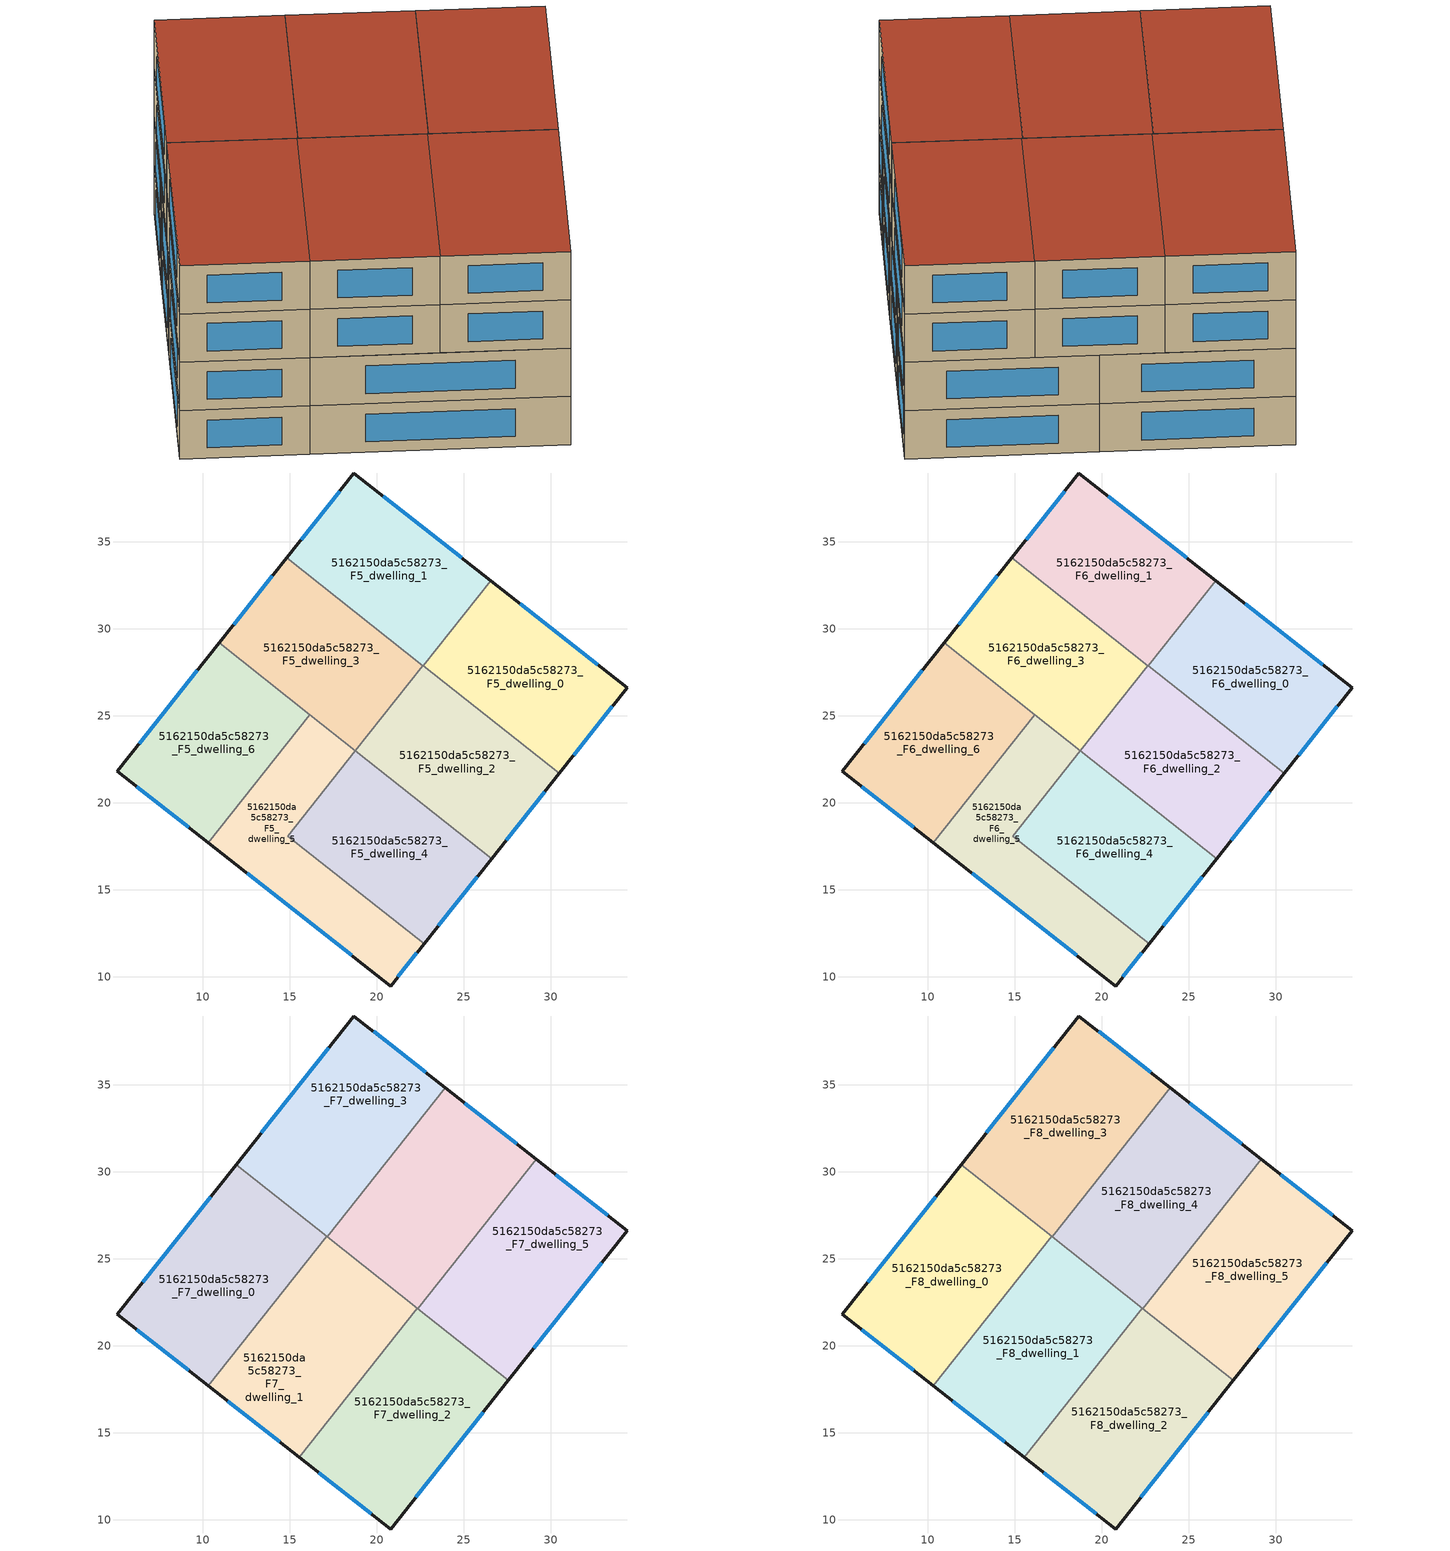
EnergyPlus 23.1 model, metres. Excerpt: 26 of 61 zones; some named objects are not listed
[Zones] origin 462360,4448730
5162150da5c58273_F5_dwelling_0
 floor to 5162150da5c58273_F4_dwelling_0 (EU_floor_Construction): 34.4,26.61 30.49,21.68 22.69,27.86 26.57,32.76 z15
 wall outside (EU_wall_Construction): 30.49,21.68 34.4,26.61 26.57,32.76 z15:18
 wall to 5162150da5c58273_F5_dwelling_1 (EU_wall_Construction): 26.57,32.76 22.69,27.86 z15:18
 wall to 5162150da5c58273_F5_dwelling_2 (EU_wall_Construction): 22.69,27.86 30.49,21.68 z15:18
 window (EU_Window_Construction): 32.72,27.93 28.25,31.45 / 31.33,22.74 33.56,25.55 z15.64:17.36
5162150da5c58273_F5_dwelling_1
 floor to 5162150da5c58273_F4_dwelling_1 (EU_floor_Construction): 26.57,32.76 22.69,27.86 14.84,34.08 18.7,38.95 z15
 wall outside (EU_wall_Construction): 26.57,32.76 18.7,38.95 14.84,34.08 z15:18
 wall to 5162150da5c58273_F5_dwelling_3 (EU_wall_Construction): 14.84,34.08 22.67,27.88 z15:18
 wall to 5162150da5c58273_F5_dwelling_2 (EU_wall_Construction): 22.66,27.88 22.69,27.86 z15:18
 window (EU_Window_Construction): 24.89,34.09 20.39,37.63 / 17.87,37.91 15.67,35.13 z15.64:17.36
5162150da5c58273_F5_dwelling_2
 floor to 5162150da5c58273_F4_dwelling_2 (EU_floor_Construction): 30.49,21.68 26.61,16.78 18.78,22.98 22.66,27.88 z15
 wall outside (EU_wall_Construction): 26.61,16.78 30.49,21.68 z15:18
 wall to 5162150da5c58273_F5_dwelling_3 (EU_wall_Construction): 22.66,27.88 18.78,22.98 z15:18
 wall to 5162150da5c58273_F5_dwelling_4 (EU_wall_Construction): 18.78,22.98 26.61,16.78 z15:18
 window (EU_Window_Construction): 27.44,17.83 29.66,20.63 z15.64:17.36
5162150da5c58273_F5_dwelling_3
 floor to 5162150da5c58273_F4_dwelling_3 (EU_floor_Construction): 22.66,27.88 18.78,22.98 10.96,29.18 14.84,34.08 z15
 wall outside (EU_wall_Construction): 14.84,34.08 10.96,29.18 z15:18
 wall to 5162150da5c58273_F5_dwelling_6 (EU_wall_Construction): 10.96,29.18 16.16,25.06 z15:18
 wall to 5162150da5c58273_F5_dwelling_5 (EU_wall_Construction): 16.16,25.06 18.78,22.98 z15:18
 window (EU_Window_Construction): 14.01,33.03 11.79,30.23 z15.64:17.36
5162150da5c58273_F5_dwelling_4
 floor to 5162150da5c58273_F4_dwelling_4 (EU_floor_Construction): 26.61,16.78 22.73,11.88 14.9,18.08 18.78,22.98 z15
 wall outside (EU_wall_Construction): 22.73,11.88 26.61,16.78 z15:18
 wall to 5162150da5c58273_F5_dwelling_5 (EU_wall_Construction): 18.78,22.98 14.9,18.08 22.73,11.88 z15:18
 window (EU_Window_Construction): 23.56,12.93 25.78,15.73 z15.64:17.36
5162150da5c58273_F5_dwelling_5
 floor to 5162150da5c58273_F4_dwelling_5 (EU_floor_Construction): 18.78,22.98 14.9,18.08 22.73,11.88 20.81,9.46 10.33,17.7 16.16,25.06 z15
 wall outside (EU_wall_Construction): 10.33,17.7 20.81,9.46 22.73,11.88 z15:18
 wall to 5162150da5c58273_F5_dwelling_6 (EU_wall_Construction): 16.16,25.06 10.33,17.7 z15:18
 window (EU_Window_Construction): 21.22,9.98 22.32,11.36 / 12.57,15.94 18.56,11.23 z15.64:17.36
5162150da5c58273_F5_dwelling_6
 floor to 5162150da5c58273_F4_dwelling_6 (EU_floor_Construction): 16.16,25.06 10.33,17.7 5.11,21.8 10.96,29.18 z15
 wall outside (EU_wall_Construction): 10.96,29.18 5.11,21.8 10.33,17.7 z15:18
 window (EU_Window_Construction): 6.22,20.93 9.21,18.58 / 9.7,27.6 6.36,23.39 z15.64:17.36
5162150da5c58273_F6_dwelling_0
 floor to 5162150da5c58273_F5_dwelling_0 (EU_floor_Construction): 34.4,26.61 30.49,21.68 22.69,27.86 26.57,32.76 z18
 wall outside (EU_wall_Construction): 30.49,21.68 34.4,26.61 26.57,32.76 z18:21
 wall to 5162150da5c58273_F6_dwelling_1 (EU_wall_Construction): 26.57,32.76 22.69,27.86 z18:21
 wall to 5162150da5c58273_F6_dwelling_2 (EU_wall_Construction): 22.69,27.86 30.49,21.68 z18:21
 window (EU_Window_Construction): 32.72,27.93 28.25,31.45 / 31.33,22.74 33.56,25.55 z18.64:20.36
5162150da5c58273_F6_dwelling_1
 floor to 5162150da5c58273_F5_dwelling_1 (EU_floor_Construction): 26.57,32.76 22.69,27.86 14.84,34.08 18.7,38.95 z18
 wall outside (EU_wall_Construction): 26.57,32.76 18.7,38.95 14.84,34.08 z18:21
 wall to 5162150da5c58273_F6_dwelling_3 (EU_wall_Construction): 14.84,34.08 22.67,27.88 z18:21
 wall to 5162150da5c58273_F6_dwelling_2 (EU_wall_Construction): 22.66,27.88 22.69,27.86 z18:21
 window (EU_Window_Construction): 24.89,34.09 20.39,37.63 / 17.87,37.91 15.67,35.13 z18.64:20.36
5162150da5c58273_F6_dwelling_2
 floor to 5162150da5c58273_F5_dwelling_2 (EU_floor_Construction): 30.49,21.68 26.61,16.78 18.78,22.98 22.66,27.88 z18
 wall outside (EU_wall_Construction): 26.61,16.78 30.49,21.68 z18:21
 wall to 5162150da5c58273_F6_dwelling_3 (EU_wall_Construction): 22.66,27.88 18.78,22.98 z18:21
 wall to 5162150da5c58273_F6_dwelling_4 (EU_wall_Construction): 18.78,22.98 26.61,16.78 z18:21
 window (EU_Window_Construction): 27.44,17.83 29.66,20.63 z18.64:20.36
5162150da5c58273_F6_dwelling_3
 floor to 5162150da5c58273_F5_dwelling_3 (EU_floor_Construction): 22.66,27.88 18.78,22.98 10.96,29.18 14.84,34.08 z18
 wall outside (EU_wall_Construction): 14.84,34.08 10.96,29.18 z18:21
 wall to 5162150da5c58273_F6_dwelling_6 (EU_wall_Construction): 10.96,29.18 16.16,25.06 z18:21
 wall to 5162150da5c58273_F6_dwelling_5 (EU_wall_Construction): 16.16,25.06 18.78,22.98 z18:21
 window (EU_Window_Construction): 14.01,33.03 11.79,30.23 z18.64:20.36
5162150da5c58273_F6_dwelling_4
 floor to 5162150da5c58273_F5_dwelling_4 (EU_floor_Construction): 26.61,16.78 22.73,11.88 14.9,18.08 18.78,22.98 z18
 wall outside (EU_wall_Construction): 22.73,11.88 26.61,16.78 z18:21
 wall to 5162150da5c58273_F6_dwelling_5 (EU_wall_Construction): 18.78,22.98 14.9,18.08 22.73,11.88 z18:21
 window (EU_Window_Construction): 23.56,12.93 25.78,15.73 z18.64:20.36
5162150da5c58273_F6_dwelling_5
 floor to 5162150da5c58273_F5_dwelling_5 (EU_floor_Construction): 18.78,22.98 14.9,18.08 22.73,11.88 20.81,9.46 10.33,17.7 16.16,25.06 z18
 wall outside (EU_wall_Construction): 10.33,17.7 20.81,9.46 22.73,11.88 z18:21
 wall to 5162150da5c58273_F6_dwelling_6 (EU_wall_Construction): 16.16,25.06 10.33,17.7 z18:21
 window (EU_Window_Construction): 21.22,9.98 22.32,11.36 / 12.57,15.94 18.56,11.23 z18.64:20.36
5162150da5c58273_F6_dwelling_6
 floor to 5162150da5c58273_F5_dwelling_6 (EU_floor_Construction): 16.16,25.06 10.33,17.7 5.11,21.8 10.96,29.18 z18
 wall outside (EU_wall_Construction): 10.96,29.18 5.11,21.8 10.33,17.7 z18:21
 window (EU_Window_Construction): 6.22,20.93 9.21,18.58 / 9.7,27.6 6.36,23.39 z18.64:20.36
 ceiling adiabatic (EU_roof_Construction): 10.33,17.7 16.16,25.06 10.96,29.18 5.11,21.8 z21
5162150da5c58273_F7_dwelling_0
 floor to 5162150da5c58273_F6_dwelling_3 (EU_floor_Construction): 17.13,26.28 16.16,25.06 10.96,29.18 11.93,30.41 z21
 floor adiabatic (EU_floor_Construction): 16.16,25.06 10.33,17.7 5.11,21.8 10.96,29.18 z21
 wall outside (EU_wall_Construction): 11.93,30.41 5.11,21.8 10.33,17.7 z21:24
 wall to 5162150da5c58273_F7_dwelling_1 (EU_wall_Construction): 10.33,17.7 17.13,26.28 z21:24
 wall to 5162150da5c58273_F7_dwelling_3 (EU_wall_Construction): 17.13,26.28 11.93,30.41 z21:24
 window (EU_Window_Construction): 10.47,28.57 6.57,23.65 / 6.22,20.93 9.21,18.58 z21.64:23.36
5162150da5c58273_F7_dwelling_1
 floor to 5162150da5c58273_F6_dwelling_5 (EU_floor_Construction): 18.78,22.98 14.9,18.08 17.5,16.03 15.56,13.59 10.33,17.7 16.16,25.06 z21
 floor to 5162150da5c58273_F6_dwelling_4 (EU_floor_Construction): 21.38,20.93 17.5,16.03 14.9,18.08 18.78,22.98 z21
 floor to 5162150da5c58273_F6_dwelling_3 (EU_floor_Construction): 19.75,24.21 18.78,22.98 16.16,25.06 17.13,26.28 17.16,26.26 z21
 floor to 5162150da5c58273_F6_dwelling_2 (EU_floor_Construction): 22.35,22.15 21.38,20.93 18.78,22.98 19.75,24.21 z21
 wall outside (EU_wall_Construction): 10.33,17.7 15.56,13.59 z21:24
 wall to 5162150da5c58273_F7_dwelling_2 (EU_wall_Construction): 15.56,13.59 22.35,22.15 z21:24
 wall to 5162150da5c58273_F7_dwelling_4 (EU_wall_Construction): 22.35,22.15 17.16,26.26 z21:24
 wall to 5162150da5c58273_F7_dwelling_3 (EU_wall_Construction): 17.16,26.26 17.13,26.28 z21:24
 window (EU_Window_Construction): 11.45,16.82 14.44,14.47 z21.64:23.36
5162150da5c58273_F7_dwelling_2
 floor to 5162150da5c58273_F6_dwelling_4 (EU_floor_Construction): 26.61,16.78 22.73,11.88 17.5,16.03 21.38,20.93 z21
 floor to 5162150da5c58273_F6_dwelling_5 (EU_floor_Construction): 22.73,11.88 20.81,9.46 15.56,13.59 17.5,16.03 z21
 floor to 5162150da5c58273_F6_dwelling_2 (EU_floor_Construction): 27.58,18.01 26.61,16.78 21.38,20.93 22.35,22.15 z21
 wall outside (EU_wall_Construction): 15.56,13.59 20.81,9.46 27.58,18.01 z21:24
 wall to 5162150da5c58273_F7_dwelling_5 (EU_wall_Construction): 27.58,18.01 22.37,22.13 z21:24
 wall to 5162150da5c58273_F7_dwelling_4 (EU_wall_Construction): 22.37,22.13 22.35,22.15 z21:24
 window (EU_Window_Construction): 22.26,11.29 26.13,16.18 / 16.69,12.7 19.69,10.35 z21.64:23.36
5162150da5c58273_F7_dwelling_3
 floor to 5162150da5c58273_F6_dwelling_1 (EU_floor_Construction): 23.94,34.83 20.07,29.94 14.84,34.08 18.7,38.95 z21
 floor to 5162150da5c58273_F6_dwelling_3 (EU_floor_Construction): 20.07,29.94 17.16,26.26 11.93,30.41 14.84,34.08 z21
 wall outside (EU_wall_Construction): 23.94,34.83 18.7,38.95 11.93,30.41 z21:24
 wall to 5162150da5c58273_F7_dwelling_4 (EU_wall_Construction): 17.16,26.26 23.94,34.83 z21:24
 window (EU_Window_Construction): 17.25,37.12 13.38,32.24 / 22.82,35.71 19.82,38.07 z21.64:23.36
5162150da5c58273_F7_dwelling_4
 floor to 5162150da5c58273_F6_dwelling_2 (EU_floor_Construction): 25.29,25.81 22.37,22.13 19.75,24.21 22.66,27.88 z21
 floor to 5162150da5c58273_F6_dwelling_0 (EU_floor_Construction): 29.18,30.71 25.29,25.81 22.69,27.86 26.57,32.76 z21
 floor to 5162150da5c58273_F6_dwelling_1 (EU_floor_Construction): 26.57,32.76 22.69,27.86 20.07,29.94 23.94,34.83 z21
 floor to 5162150da5c58273_F6_dwelling_3 (EU_floor_Construction): 22.66,27.88 19.75,24.21 17.16,26.26 20.07,29.94 z21
 wall outside (EU_wall_Construction): 29.18,30.71 23.94,34.83 z21:24
 wall to 5162150da5c58273_F7_dwelling_5 (EU_wall_Construction): 22.37,22.13 29.18,30.71 z21:24
 window (EU_Window_Construction): 28.06,31.6 25.06,33.95 z21.64:23.36
5162150da5c58273_F7_dwelling_5
 floor to 5162150da5c58273_F6_dwelling_0 (EU_floor_Construction): 34.4,26.61 30.49,21.68 25.29,25.81 29.18,30.71 z21
 floor to 5162150da5c58273_F6_dwelling_2 (EU_floor_Construction): 30.49,21.68 27.58,18.01 22.37,22.13 25.29,25.81 z21
 wall outside (EU_wall_Construction): 27.58,18.01 34.4,26.61 29.18,30.71 z21:24
 window (EU_Window_Construction): 33.28,27.49 30.29,29.84 / 29.04,19.85 32.94,24.77 z21.64:23.36
5162150da5c58273_F8_dwelling_0
 floor to 5162150da5c58273_F7_dwelling_0 (EU_floor_Construction): 17.13,26.28 10.33,17.7 5.11,21.8 11.93,30.41 z24
 wall outside (EU_wall_Construction): 11.93,30.41 5.11,21.8 10.33,17.7 z24:27
 wall to 5162150da5c58273_F8_dwelling_1 (EU_wall_Construction): 10.33,17.7 17.13,26.28 z24:27
 wall to 5162150da5c58273_F8_dwelling_3 (EU_wall_Construction): 17.13,26.28 11.93,30.41 z24:27
 window (EU_Window_Construction): 10.47,28.57 6.57,23.65 / 6.22,20.93 9.21,18.58 z24.64:26.36
 roof outside (EU_roof_Construction): 10.33,17.7 17.13,26.28 11.93,30.41 5.11,21.8 z27
5162150da5c58273_F8_dwelling_1
 floor to 5162150da5c58273_F7_dwelling_1 (EU_floor_Construction): 22.35,22.15 15.56,13.59 10.33,17.7 17.13,26.28 z24
 wall outside (EU_wall_Construction): 10.33,17.7 15.56,13.59 z24:27
 wall to 5162150da5c58273_F8_dwelling_2 (EU_wall_Construction): 15.56,13.59 22.35,22.15 z24:27
 wall to 5162150da5c58273_F8_dwelling_4 (EU_wall_Construction): 22.35,22.15 17.16,26.26 z24:27
 wall to 5162150da5c58273_F8_dwelling_3 (EU_wall_Construction): 17.16,26.26 17.13,26.28 z24:27
 window (EU_Window_Construction): 11.45,16.82 14.44,14.47 z24.64:26.36
 roof outside (EU_roof_Construction): 15.56,13.59 22.35,22.15 17.13,26.28 10.33,17.7 z27
5162150da5c58273_F8_dwelling_2
 floor to 5162150da5c58273_F7_dwelling_2 (EU_floor_Construction): 27.58,18.01 20.81,9.46 15.56,13.59 22.35,22.15 z24
 wall outside (EU_wall_Construction): 15.56,13.59 20.81,9.46 27.58,18.01 z24:27
 wall to 5162150da5c58273_F8_dwelling_5 (EU_wall_Construction): 27.58,18.01 22.37,22.13 z24:27
 wall to 5162150da5c58273_F8_dwelling_4 (EU_wall_Construction): 22.37,22.13 22.35,22.15 z24:27
 window (EU_Window_Construction): 22.26,11.29 26.13,16.18 / 16.69,12.7 19.69,10.35 z24.64:26.36
 roof outside (EU_roof_Construction): 20.81,9.46 27.58,18.01 22.35,22.15 15.56,13.59 z27
5162150da5c58273_F8_dwelling_3
 floor to 5162150da5c58273_F7_dwelling_3 (EU_floor_Construction): 23.94,34.83 17.16,26.26 11.93,30.41 18.7,38.95 z24
 wall outside (EU_wall_Construction): 23.94,34.83 18.7,38.95 11.93,30.41 z24:27
 wall to 5162150da5c58273_F8_dwelling_4 (EU_wall_Construction): 17.16,26.26 23.94,34.83 z24:27
 window (EU_Window_Construction): 17.25,37.12 13.38,32.24 / 22.82,35.71 19.82,38.07 z24.64:26.36
 roof outside (EU_roof_Construction): 17.16,26.26 23.94,34.83 18.7,38.95 11.93,30.41 z27
5162150da5c58273_F8_dwelling_4
 floor to 5162150da5c58273_F7_dwelling_4 (EU_floor_Construction): 29.18,30.71 22.37,22.13 17.16,26.26 23.94,34.83 z24
 wall outside (EU_wall_Construction): 29.18,30.71 23.94,34.83 z24:27
 wall to 5162150da5c58273_F8_dwelling_5 (EU_wall_Construction): 22.37,22.13 29.18,30.71 z24:27
 window (EU_Window_Construction): 28.06,31.6 25.06,33.95 z24.64:26.36
 roof outside (EU_roof_Construction): 22.37,22.13 29.18,30.71 23.94,34.83 17.16,26.26 z27
5162150da5c58273_F8_dwelling_5
 floor to 5162150da5c58273_F7_dwelling_5 (EU_floor_Construction): 34.4,26.61 27.58,18.01 22.37,22.13 29.18,30.71 z24
 wall outside (EU_wall_Construction): 27.58,18.01 34.4,26.61 29.18,30.71 z24:27
 window (EU_Window_Construction): 33.28,27.49 30.29,29.84 / 29.04,19.85 32.94,24.77 z24.64:26.36
 roof outside (EU_roof_Construction): 27.58,18.01 34.4,26.61 29.18,30.71 22.37,22.13 z27
[Building]
EU S2 Campaign: North Axis=0; Terrain=City; Solar Distribution=FullExterior
[Site:Location]
Yerevan-Zvartnots.Intl.AP: Latitude=40.15; Longitude=44.383; Time Zone=4; Elevation=854
[SizingPeriod:WeatherFileDays]
AnnualSizingPeriod: Begin Month=1; Begin Day of Month=1; End Month=12; End Day of Month=31; Day of Week for Start Day=Monday; Use Weather File Daylight Saving Period=No; Use Weather File Rain and Snow Indicators=No
[MATERIAL]
EU_InternalMass_Material: Roughness=MediumRough; Thickness=0.1; Conductivity=1; Density=1800; Specific Heat=900; Thermal Absorptance=0.9; Solar Absorptance=0.7; Visible Absorptance=0.7
[MATERIAL:NOMASS] Roughness=MediumRough; Thermal Absorptance=0.9; Solar Absorptance=0.7; Visible Absorptance=0.7
Name | Thermal Resistance
EU_wall_NoMass | 1.05043
EU_roof_NoMass | 1.45357
EU_floor_NoMass | 0.478065
[WINDOWMATERIAL:SIMPLEGLAZINGSYSTEM]
EU_Window_SimpleGlazing: UFactor=2.5566; Solar Heat Gain Coefficient=0.75; Visible Transmittance=0.75
[CONSTRUCTION]
EU_wall_Construction: EU_wall_NoMass
EU_roof_Construction: EU_roof_NoMass
EU_floor_Construction: EU_floor_NoMass
EU_Window_Construction: EU_Window_SimpleGlazing
EU_InternalMass_Construction: EU_InternalMass_Material
[ZONE] Type=1; Multiplier=1; Ceiling Height=autocalculate; Floor Area=autocalculate; Part of Total Floor Area=Yes
Name | Volume
5162150da5c58273_F5_dwelling_0; 5162150da5c58273_F6_dwelling_0 | 187.274
5162150da5c58273_F7_dwelling_0; 5162150da5c58273_F8_dwelling_0 | 218.491
5162150da5c58273_F5_dwelling_1; 5162150da5c58273_F6_dwelling_1; 5162150da5c58273_F5_dwelling_6; 5162150da5c58273_F6_dwelling_6 | 187.277
5162150da5c58273_F7_dwelling_1; 5162150da5c58273_F8_dwelling_1 | 218.479
5162150da5c58273_F5_dwelling_2; 5162150da5c58273_F6_dwelling_2 | 187.259
5162150da5c58273_F7_dwelling_2; 5162150da5c58273_F8_dwelling_2 | 218.485
5162150da5c58273_F5_dwelling_3; 5162150da5c58273_F6_dwelling_3 | 187.254
5162150da5c58273_F7_dwelling_3; 5162150da5c58273_F8_dwelling_3 | 218.497
5162150da5c58273_F5_dwelling_4; 5162150da5c58273_F6_dwelling_4 | 187.302
5162150da5c58273_F7_dwelling_4; 5162150da5c58273_F8_dwelling_4 | 218.499
5162150da5c58273_F5_dwelling_5; 5162150da5c58273_F6_dwelling_5 | 187.264
5162150da5c58273_F7_dwelling_5; 5162150da5c58273_F8_dwelling_5 | 218.469
[INTERNALMASS] Construction=EU_InternalMass_Construction
Name | Zone or ZoneList | Surface Area
5162150da5c58273_F5_dwelling_0_EU_InternalMass | 5162150da5c58273_F5_dwelling_0 | 62.4258
5162150da5c58273_F5_dwelling_1_EU_InternalMass | 5162150da5c58273_F5_dwelling_1 | 62.4258
5162150da5c58273_F5_dwelling_2_EU_InternalMass | 5162150da5c58273_F5_dwelling_2 | 62.4197
5162150da5c58273_F5_dwelling_3_EU_InternalMass | 5162150da5c58273_F5_dwelling_3 | 62.4218
5162150da5c58273_F5_dwelling_4_EU_InternalMass | 5162150da5c58273_F5_dwelling_4 | 62.434
5162150da5c58273_F5_dwelling_5_EU_InternalMass | 5162150da5c58273_F5_dwelling_5 | 62.4213
5162150da5c58273_F5_dwelling_6_EU_InternalMass | 5162150da5c58273_F5_dwelling_6 | 62.425
5162150da5c58273_F6_dwelling_0_EU_InternalMass | 5162150da5c58273_F6_dwelling_0 | 62.4258
5162150da5c58273_F6_dwelling_1_EU_InternalMass | 5162150da5c58273_F6_dwelling_1 | 62.4258
5162150da5c58273_F6_dwelling_2_EU_InternalMass | 5162150da5c58273_F6_dwelling_2 | 62.4197
5162150da5c58273_F6_dwelling_3_EU_InternalMass | 5162150da5c58273_F6_dwelling_3 | 62.4218
5162150da5c58273_F6_dwelling_4_EU_InternalMass | 5162150da5c58273_F6_dwelling_4 | 62.434
5162150da5c58273_F6_dwelling_5_EU_InternalMass | 5162150da5c58273_F6_dwelling_5 | 62.4213
5162150da5c58273_F6_dwelling_6_EU_InternalMass | 5162150da5c58273_F6_dwelling_6 | 62.425
5162150da5c58273_F7_dwelling_0_EU_InternalMass | 5162150da5c58273_F7_dwelling_0 | 72.8304
5162150da5c58273_F7_dwelling_1_EU_InternalMass | 5162150da5c58273_F7_dwelling_1 | 72.8262
5162150da5c58273_F7_dwelling_2_EU_InternalMass | 5162150da5c58273_F7_dwelling_2 | 72.8283
5162150da5c58273_F7_dwelling_3_EU_InternalMass | 5162150da5c58273_F7_dwelling_3 | 72.8322
5162150da5c58273_F7_dwelling_4_EU_InternalMass | 5162150da5c58273_F7_dwelling_4 | 72.833
5162150da5c58273_F7_dwelling_5_EU_InternalMass | 5162150da5c58273_F7_dwelling_5 | 72.8229
5162150da5c58273_F8_dwelling_0_EU_InternalMass | 5162150da5c58273_F8_dwelling_0 | 72.8304
5162150da5c58273_F8_dwelling_1_EU_InternalMass | 5162150da5c58273_F8_dwelling_1 | 72.8262
5162150da5c58273_F8_dwelling_2_EU_InternalMass | 5162150da5c58273_F8_dwelling_2 | 72.8283
5162150da5c58273_F8_dwelling_3_EU_InternalMass | 5162150da5c58273_F8_dwelling_3 | 72.8322
5162150da5c58273_F8_dwelling_4_EU_InternalMass | 5162150da5c58273_F8_dwelling_4 | 72.833
5162150da5c58273_F8_dwelling_5_EU_InternalMass | 5162150da5c58273_F8_dwelling_5 | 72.8229
[OTHEREQUIPMENT] Fuel Type=Electricity; Design Level Calculation Method=Watts/Area; Power per Zone Floor Area=1; Fraction Latent=0; Fraction Radiant=0; Fraction Lost=0; Carbon Dioxide Generation Rate=0; EndUse Subcategory=EU_Step8_InternalGains
Name | Zone or ZoneList or Space or SpaceList | Schedule
EU_Step8_InternalGain_5162150da5c58273_F5_dwelling_0_f000 | 5162150da5c58273_F5_dwelling_0 | EU_Step8_GainSchedule_5162150da5c58273_F5_dwelling_0_f000
EU_Step8_InternalGain_5162150da5c58273_F5_dwelling_1_f000 | 5162150da5c58273_F5_dwelling_1 | EU_Step8_GainSchedule_5162150da5c58273_F5_dwelling_1_f000
EU_Step8_InternalGain_5162150da5c58273_F5_dwelling_2_f000 | 5162150da5c58273_F5_dwelling_2 | EU_Step8_GainSchedule_5162150da5c58273_F5_dwelling_2_f000
EU_Step8_InternalGain_5162150da5c58273_F5_dwelling_3_f000 | 5162150da5c58273_F5_dwelling_3 | EU_Step8_GainSchedule_5162150da5c58273_F5_dwelling_3_f000
EU_Step8_InternalGain_5162150da5c58273_F5_dwelling_4_f000 | 5162150da5c58273_F5_dwelling_4 | EU_Step8_GainSchedule_5162150da5c58273_F5_dwelling_4_f000
EU_Step8_InternalGain_5162150da5c58273_F5_dwelling_5_f000 | 5162150da5c58273_F5_dwelling_5 | EU_Step8_GainSchedule_5162150da5c58273_F5_dwelling_5_f000
EU_Step8_InternalGain_5162150da5c58273_F5_dwelling_6_f000 | 5162150da5c58273_F5_dwelling_6 | EU_Step8_GainSchedule_5162150da5c58273_F5_dwelling_6_f000
EU_Step8_InternalGain_5162150da5c58273_F6_dwelling_0_f000 | 5162150da5c58273_F6_dwelling_0 | EU_Step8_GainSchedule_5162150da5c58273_F6_dwelling_0_f000
EU_Step8_InternalGain_5162150da5c58273_F6_dwelling_1_f000 | 5162150da5c58273_F6_dwelling_1 | EU_Step8_GainSchedule_5162150da5c58273_F6_dwelling_1_f000
EU_Step8_InternalGain_5162150da5c58273_F6_dwelling_2_f000 | 5162150da5c58273_F6_dwelling_2 | EU_Step8_GainSchedule_5162150da5c58273_F6_dwelling_2_f000
EU_Step8_InternalGain_5162150da5c58273_F6_dwelling_3_f000 | 5162150da5c58273_F6_dwelling_3 | EU_Step8_GainSchedule_5162150da5c58273_F6_dwelling_3_f000
EU_Step8_InternalGain_5162150da5c58273_F6_dwelling_4_f000 | 5162150da5c58273_F6_dwelling_4 | EU_Step8_GainSchedule_5162150da5c58273_F6_dwelling_4_f000
EU_Step8_InternalGain_5162150da5c58273_F6_dwelling_5_f000 | 5162150da5c58273_F6_dwelling_5 | EU_Step8_GainSchedule_5162150da5c58273_F6_dwelling_5_f000
EU_Step8_InternalGain_5162150da5c58273_F6_dwelling_6_f000 | 5162150da5c58273_F6_dwelling_6 | EU_Step8_GainSchedule_5162150da5c58273_F6_dwelling_6_f000
EU_Step8_InternalGain_5162150da5c58273_F7_dwelling_0_f000 | 5162150da5c58273_F7_dwelling_0 | EU_Step8_GainSchedule_5162150da5c58273_F7_dwelling_0_f000
EU_Step8_InternalGain_5162150da5c58273_F7_dwelling_1_f000 | 5162150da5c58273_F7_dwelling_1 | EU_Step8_GainSchedule_5162150da5c58273_F7_dwelling_1_f000
EU_Step8_InternalGain_5162150da5c58273_F7_dwelling_2_f000 | 5162150da5c58273_F7_dwelling_2 | EU_Step8_GainSchedule_5162150da5c58273_F7_dwelling_2_f000
EU_Step8_InternalGain_5162150da5c58273_F7_dwelling_3_f000 | 5162150da5c58273_F7_dwelling_3 | EU_Step8_GainSchedule_5162150da5c58273_F7_dwelling_3_f000
EU_Step8_InternalGain_5162150da5c58273_F7_dwelling_4_f000 | 5162150da5c58273_F7_dwelling_4 | EU_Step8_GainSchedule_5162150da5c58273_F7_dwelling_4_f000
EU_Step8_InternalGain_5162150da5c58273_F7_dwelling_5_f000 | 5162150da5c58273_F7_dwelling_5 | EU_Step8_GainSchedule_5162150da5c58273_F7_dwelling_5_f000
EU_Step8_InternalGain_5162150da5c58273_F8_dwelling_0_f000 | 5162150da5c58273_F8_dwelling_0 | EU_Step8_GainSchedule_5162150da5c58273_F8_dwelling_0_f000
EU_Step8_InternalGain_5162150da5c58273_F8_dwelling_1_f000 | 5162150da5c58273_F8_dwelling_1 | EU_Step8_GainSchedule_5162150da5c58273_F8_dwelling_1_f000
EU_Step8_InternalGain_5162150da5c58273_F8_dwelling_2_f000 | 5162150da5c58273_F8_dwelling_2 | EU_Step8_GainSchedule_5162150da5c58273_F8_dwelling_2_f000
EU_Step8_InternalGain_5162150da5c58273_F8_dwelling_3_f000 | 5162150da5c58273_F8_dwelling_3 | EU_Step8_GainSchedule_5162150da5c58273_F8_dwelling_3_f000
EU_Step8_InternalGain_5162150da5c58273_F8_dwelling_4_f000 | 5162150da5c58273_F8_dwelling_4 | EU_Step8_GainSchedule_5162150da5c58273_F8_dwelling_4_f000
EU_Step8_InternalGain_5162150da5c58273_F8_dwelling_5_f000 | 5162150da5c58273_F8_dwelling_5 | EU_Step8_GainSchedule_5162150da5c58273_F8_dwelling_5_f000
[ZONEVENTILATION:DESIGNFLOWRATE] Schedule=EU_AlwaysOn; Design Flow Rate Calculation Method=AirChanges/Hour; Air Changes per Hour=0.557805; Ventilation Type=Natural; Fan Pressure Rise=0; Fan Total Efficiency=1; Constant Term Coefficient=1; Temperature Term Coefficient=0; Velocity Term Coefficient=0; Velocity Squared Term Coefficient=0; Minimum Indoor Temperature=-100; Maximum Indoor Temperature=100; Delta Temperature=-100; Minimum Outdoor Temperature=-100; Maximum Outdoor Temperature=100; Maximum Wind Speed=40
Name | Zone or ZoneList or Space or SpaceList
EU_ConstantAir_5162150da5c58273_F5_dwelling_0 | 5162150da5c58273_F5_dwelling_0
EU_ConstantAir_5162150da5c58273_F5_dwelling_1 | 5162150da5c58273_F5_dwelling_1
EU_ConstantAir_5162150da5c58273_F5_dwelling_2 | 5162150da5c58273_F5_dwelling_2
EU_ConstantAir_5162150da5c58273_F5_dwelling_3 | 5162150da5c58273_F5_dwelling_3
EU_ConstantAir_5162150da5c58273_F5_dwelling_4 | 5162150da5c58273_F5_dwelling_4
EU_ConstantAir_5162150da5c58273_F5_dwelling_5 | 5162150da5c58273_F5_dwelling_5
EU_ConstantAir_5162150da5c58273_F5_dwelling_6 | 5162150da5c58273_F5_dwelling_6
EU_ConstantAir_5162150da5c58273_F6_dwelling_0 | 5162150da5c58273_F6_dwelling_0
EU_ConstantAir_5162150da5c58273_F6_dwelling_1 | 5162150da5c58273_F6_dwelling_1
EU_ConstantAir_5162150da5c58273_F6_dwelling_2 | 5162150da5c58273_F6_dwelling_2
EU_ConstantAir_5162150da5c58273_F6_dwelling_3 | 5162150da5c58273_F6_dwelling_3
EU_ConstantAir_5162150da5c58273_F6_dwelling_4 | 5162150da5c58273_F6_dwelling_4
EU_ConstantAir_5162150da5c58273_F6_dwelling_5 | 5162150da5c58273_F6_dwelling_5
EU_ConstantAir_5162150da5c58273_F6_dwelling_6 | 5162150da5c58273_F6_dwelling_6
EU_ConstantAir_5162150da5c58273_F7_dwelling_0 | 5162150da5c58273_F7_dwelling_0
EU_ConstantAir_5162150da5c58273_F7_dwelling_1 | 5162150da5c58273_F7_dwelling_1
EU_ConstantAir_5162150da5c58273_F7_dwelling_2 | 5162150da5c58273_F7_dwelling_2
EU_ConstantAir_5162150da5c58273_F7_dwelling_3 | 5162150da5c58273_F7_dwelling_3
EU_ConstantAir_5162150da5c58273_F7_dwelling_4 | 5162150da5c58273_F7_dwelling_4
EU_ConstantAir_5162150da5c58273_F7_dwelling_5 | 5162150da5c58273_F7_dwelling_5
EU_ConstantAir_5162150da5c58273_F8_dwelling_0 | 5162150da5c58273_F8_dwelling_0
EU_ConstantAir_5162150da5c58273_F8_dwelling_1 | 5162150da5c58273_F8_dwelling_1
EU_ConstantAir_5162150da5c58273_F8_dwelling_2 | 5162150da5c58273_F8_dwelling_2
EU_ConstantAir_5162150da5c58273_F8_dwelling_3 | 5162150da5c58273_F8_dwelling_3
EU_ConstantAir_5162150da5c58273_F8_dwelling_4 | 5162150da5c58273_F8_dwelling_4
EU_ConstantAir_5162150da5c58273_F8_dwelling_5 | 5162150da5c58273_F8_dwelling_5
[HVACTEMPLATE:ZONE:IDEALLOADSAIRSYSTEM] System Availability Schedule=EU_AlwaysOn; Maximum Heating Supply Air Temperature=50; Minimum Cooling Supply Air Temperature=13; Maximum Heating Supply Air Humidity Ratio=0.0156; Minimum Cooling Supply Air Humidity Ratio=0.0077; Heating Limit=NoLimit; Cooling Limit=NoLimit; Heating Availability Schedule=EU_AlwaysOn; Cooling Availability Schedule=EU_CoolingOff; Dehumidification Control Type=ConstantSensibleHeatRatio; Cooling Sensible Heat Ratio=0.7; Dehumidification Setpoint=60; Humidification Control Type=None; Humidification Setpoint=30; Outdoor Air Method=None; Outdoor Air Flow Rate per Person=0.00944; Outdoor Air Flow Rate per Zone Floor Area=0; Outdoor Air Flow Rate per Zone=0; Demand Controlled Ventilation Type=None; Outdoor Air Economizer Type=NoEconomizer; Heat Recovery Type=None; Sensible Heat Recovery Effectiveness=0.7; Latent Heat Recovery Effectiveness=0.65
Name | Template Thermostat
5162150da5c58273_F5_dwelling_0 | EU_HeatOnly_5162150da5c58273_F5_dwelling_0
5162150da5c58273_F5_dwelling_1 | EU_HeatOnly_5162150da5c58273_F5_dwelling_1
5162150da5c58273_F5_dwelling_2 | EU_HeatOnly_5162150da5c58273_F5_dwelling_2
5162150da5c58273_F5_dwelling_3 | EU_HeatOnly_5162150da5c58273_F5_dwelling_3
5162150da5c58273_F5_dwelling_4 | EU_HeatOnly_5162150da5c58273_F5_dwelling_4
5162150da5c58273_F5_dwelling_5 | EU_HeatOnly_5162150da5c58273_F5_dwelling_5
5162150da5c58273_F5_dwelling_6 | EU_HeatOnly_5162150da5c58273_F5_dwelling_6
5162150da5c58273_F6_dwelling_0 | EU_HeatOnly_5162150da5c58273_F6_dwelling_0
5162150da5c58273_F6_dwelling_1 | EU_HeatOnly_5162150da5c58273_F6_dwelling_1
5162150da5c58273_F6_dwelling_2 | EU_HeatOnly_5162150da5c58273_F6_dwelling_2
5162150da5c58273_F6_dwelling_3 | EU_HeatOnly_5162150da5c58273_F6_dwelling_3
5162150da5c58273_F6_dwelling_4 | EU_HeatOnly_5162150da5c58273_F6_dwelling_4
5162150da5c58273_F6_dwelling_5 | EU_HeatOnly_5162150da5c58273_F6_dwelling_5
5162150da5c58273_F6_dwelling_6 | EU_HeatOnly_5162150da5c58273_F6_dwelling_6
5162150da5c58273_F7_dwelling_0 | EU_HeatOnly_5162150da5c58273_F7_dwelling_0
5162150da5c58273_F7_dwelling_1 | EU_HeatOnly_5162150da5c58273_F7_dwelling_1
5162150da5c58273_F7_dwelling_2 | EU_HeatOnly_5162150da5c58273_F7_dwelling_2
5162150da5c58273_F7_dwelling_3 | EU_HeatOnly_5162150da5c58273_F7_dwelling_3
5162150da5c58273_F7_dwelling_4 | EU_HeatOnly_5162150da5c58273_F7_dwelling_4
5162150da5c58273_F7_dwelling_5 | EU_HeatOnly_5162150da5c58273_F7_dwelling_5
5162150da5c58273_F8_dwelling_0 | EU_HeatOnly_5162150da5c58273_F8_dwelling_0
5162150da5c58273_F8_dwelling_1 | EU_HeatOnly_5162150da5c58273_F8_dwelling_1
5162150da5c58273_F8_dwelling_2 | EU_HeatOnly_5162150da5c58273_F8_dwelling_2
5162150da5c58273_F8_dwelling_3 | EU_HeatOnly_5162150da5c58273_F8_dwelling_3
5162150da5c58273_F8_dwelling_4 | EU_HeatOnly_5162150da5c58273_F8_dwelling_4
5162150da5c58273_F8_dwelling_5 | EU_HeatOnly_5162150da5c58273_F8_dwelling_5
[SIZING:ZONE] Zone Cooling Design Supply Air Temperature Input Method=SupplyAirTemperature; Zone Cooling Design Supply Air Temperature=13; Zone Heating Design Supply Air Temperature Input Method=SupplyAirTemperature; Zone Heating Design Supply Air Temperature=50; Zone Cooling Design Supply Air Humidity Ratio=0.008; Zone Heating Design Supply Air Humidity Ratio=0.008; Cooling Design Air Flow Method=DesignDay; Cooling Design Air Flow Rate=0; Cooling Minimum Air Flow per Zone Floor Area=0.000762; Cooling Minimum Air Flow=0; Cooling Minimum Air Flow Fraction=0.2; Heating Design Air Flow Method=DesignDay; Heating Design Air Flow Rate=0; Heating Maximum Air Flow per Zone Floor Area=0.002032; Heating Maximum Air Flow=0.141576; Heating Maximum Air Flow Fraction=0.3; Account for Dedicated Outdoor Air System=No; Dedicated Outdoor Air System Control Strategy=NeutralSupplyAir; Dedicated Outdoor Air Low Setpoint Temperature for Design=autosize; Dedicated Outdoor Air High Setpoint Temperature for Design=autosize; Zone Load Sizing Method=Sensible Load Only No Latent Load; Zone Latent Cooling Design Supply Air Humidity Ratio Input Method=HumidityRatioDifference; Zone Cooling Design Supply Air Humidity Ratio Difference=0.005; Zone Latent Heating Design Supply Air Humidity Ratio Input Method=HumidityRatioDifference; Zone Humidification Design Supply Air Humidity Ratio Difference=0.005
5162150da5c58273_F5_dwelling_0; 5162150da5c58273_F5_dwelling_1; 5162150da5c58273_F5_dwelling_2; 5162150da5c58273_F5_dwelling_3; 5162150da5c58273_F5_dwelling_4; 5162150da5c58273_F5_dwelling_5; 5162150da5c58273_F5_dwelling_6; 5162150da5c58273_F6_dwelling_0; 5162150da5c58273_F6_dwelling_1; 5162150da5c58273_F6_dwelling_2; 5162150da5c58273_F6_dwelling_3; 5162150da5c58273_F6_dwelling_4; 5162150da5c58273_F6_dwelling_5; 5162150da5c58273_F6_dwelling_6; 5162150da5c58273_F7_dwelling_0; 5162150da5c58273_F7_dwelling_1; 5162150da5c58273_F7_dwelling_2; 5162150da5c58273_F7_dwelling_3; 5162150da5c58273_F7_dwelling_4; 5162150da5c58273_F7_dwelling_5; 5162150da5c58273_F8_dwelling_0; 5162150da5c58273_F8_dwelling_1; 5162150da5c58273_F8_dwelling_2; 5162150da5c58273_F8_dwelling_3; 5162150da5c58273_F8_dwelling_4; 5162150da5c58273_F8_dwelling_5
[SCHEDULE:CONSTANT]
Name | Hourly Value
EU_AlwaysOn | 1
EU_CoolingOff | 0
[SCHEDULE:FILE] Column Number=1; Rows to Skip at Top=0; Number of Hours of Data=8760; Column Separator=Comma; Interpolate to Timestep=No; Minutes per Item=60; Adjust Schedule for Daylight Savings=Yes
Name | File
EU_Step8_GainSchedule_5162150da5c58273_F5_dwelling_0_f000 | ../../schedules/5162150da5c58273/5162150da5c58273_F5_dwelling_0_f000_gain.csv
EU_Step8_GainSchedule_5162150da5c58273_F5_dwelling_1_f000 | ../../schedules/5162150da5c58273/5162150da5c58273_F5_dwelling_1_f000_gain.csv
EU_Step8_GainSchedule_5162150da5c58273_F5_dwelling_2_f000 | ../../schedules/5162150da5c58273/5162150da5c58273_F5_dwelling_2_f000_gain.csv
EU_Step8_GainSchedule_5162150da5c58273_F5_dwelling_3_f000 | ../../schedules/5162150da5c58273/5162150da5c58273_F5_dwelling_3_f000_gain.csv
EU_Step8_GainSchedule_5162150da5c58273_F5_dwelling_4_f000 | ../../schedules/5162150da5c58273/5162150da5c58273_F5_dwelling_4_f000_gain.csv
EU_Step8_GainSchedule_5162150da5c58273_F5_dwelling_5_f000 | ../../schedules/5162150da5c58273/5162150da5c58273_F5_dwelling_5_f000_gain.csv
EU_Step8_GainSchedule_5162150da5c58273_F5_dwelling_6_f000 | ../../schedules/5162150da5c58273/5162150da5c58273_F5_dwelling_6_f000_gain.csv
EU_Step8_GainSchedule_5162150da5c58273_F6_dwelling_0_f000 | ../../schedules/5162150da5c58273/5162150da5c58273_F6_dwelling_0_f000_gain.csv
EU_Step8_GainSchedule_5162150da5c58273_F6_dwelling_1_f000 | ../../schedules/5162150da5c58273/5162150da5c58273_F6_dwelling_1_f000_gain.csv
EU_Step8_GainSchedule_5162150da5c58273_F6_dwelling_2_f000 | ../../schedules/5162150da5c58273/5162150da5c58273_F6_dwelling_2_f000_gain.csv
EU_Step8_GainSchedule_5162150da5c58273_F6_dwelling_3_f000 | ../../schedules/5162150da5c58273/5162150da5c58273_F6_dwelling_3_f000_gain.csv
EU_Step8_GainSchedule_5162150da5c58273_F6_dwelling_4_f000 | ../../schedules/5162150da5c58273/5162150da5c58273_F6_dwelling_4_f000_gain.csv
EU_Step8_GainSchedule_5162150da5c58273_F6_dwelling_5_f000 | ../../schedules/5162150da5c58273/5162150da5c58273_F6_dwelling_5_f000_gain.csv
EU_Step8_GainSchedule_5162150da5c58273_F6_dwelling_6_f000 | ../../schedules/5162150da5c58273/5162150da5c58273_F6_dwelling_6_f000_gain.csv
EU_Step8_GainSchedule_5162150da5c58273_F7_dwelling_0_f000 | ../../schedules/5162150da5c58273/5162150da5c58273_F7_dwelling_0_f000_gain.csv
EU_Step8_GainSchedule_5162150da5c58273_F7_dwelling_1_f000 | ../../schedules/5162150da5c58273/5162150da5c58273_F7_dwelling_1_f000_gain.csv
EU_Step8_GainSchedule_5162150da5c58273_F7_dwelling_2_f000 | ../../schedules/5162150da5c58273/5162150da5c58273_F7_dwelling_2_f000_gain.csv
EU_Step8_GainSchedule_5162150da5c58273_F7_dwelling_3_f000 | ../../schedules/5162150da5c58273/5162150da5c58273_F7_dwelling_3_f000_gain.csv
EU_Step8_GainSchedule_5162150da5c58273_F7_dwelling_4_f000 | ../../schedules/5162150da5c58273/5162150da5c58273_F7_dwelling_4_f000_gain.csv
EU_Step8_GainSchedule_5162150da5c58273_F7_dwelling_5_f000 | ../../schedules/5162150da5c58273/5162150da5c58273_F7_dwelling_5_f000_gain.csv
EU_Step8_GainSchedule_5162150da5c58273_F8_dwelling_0_f000 | ../../schedules/5162150da5c58273/5162150da5c58273_F8_dwelling_0_f000_gain.csv
EU_Step8_GainSchedule_5162150da5c58273_F8_dwelling_1_f000 | ../../schedules/5162150da5c58273/5162150da5c58273_F8_dwelling_1_f000_gain.csv
EU_Step8_GainSchedule_5162150da5c58273_F8_dwelling_2_f000 | ../../schedules/5162150da5c58273/5162150da5c58273_F8_dwelling_2_f000_gain.csv
EU_Step8_GainSchedule_5162150da5c58273_F8_dwelling_3_f000 | ../../schedules/5162150da5c58273/5162150da5c58273_F8_dwelling_3_f000_gain.csv
EU_Step8_GainSchedule_5162150da5c58273_F8_dwelling_4_f000 | ../../schedules/5162150da5c58273/5162150da5c58273_F8_dwelling_4_f000_gain.csv
EU_Step8_GainSchedule_5162150da5c58273_F8_dwelling_5_f000 | ../../schedules/5162150da5c58273/5162150da5c58273_F8_dwelling_5_f000_gain.csv
